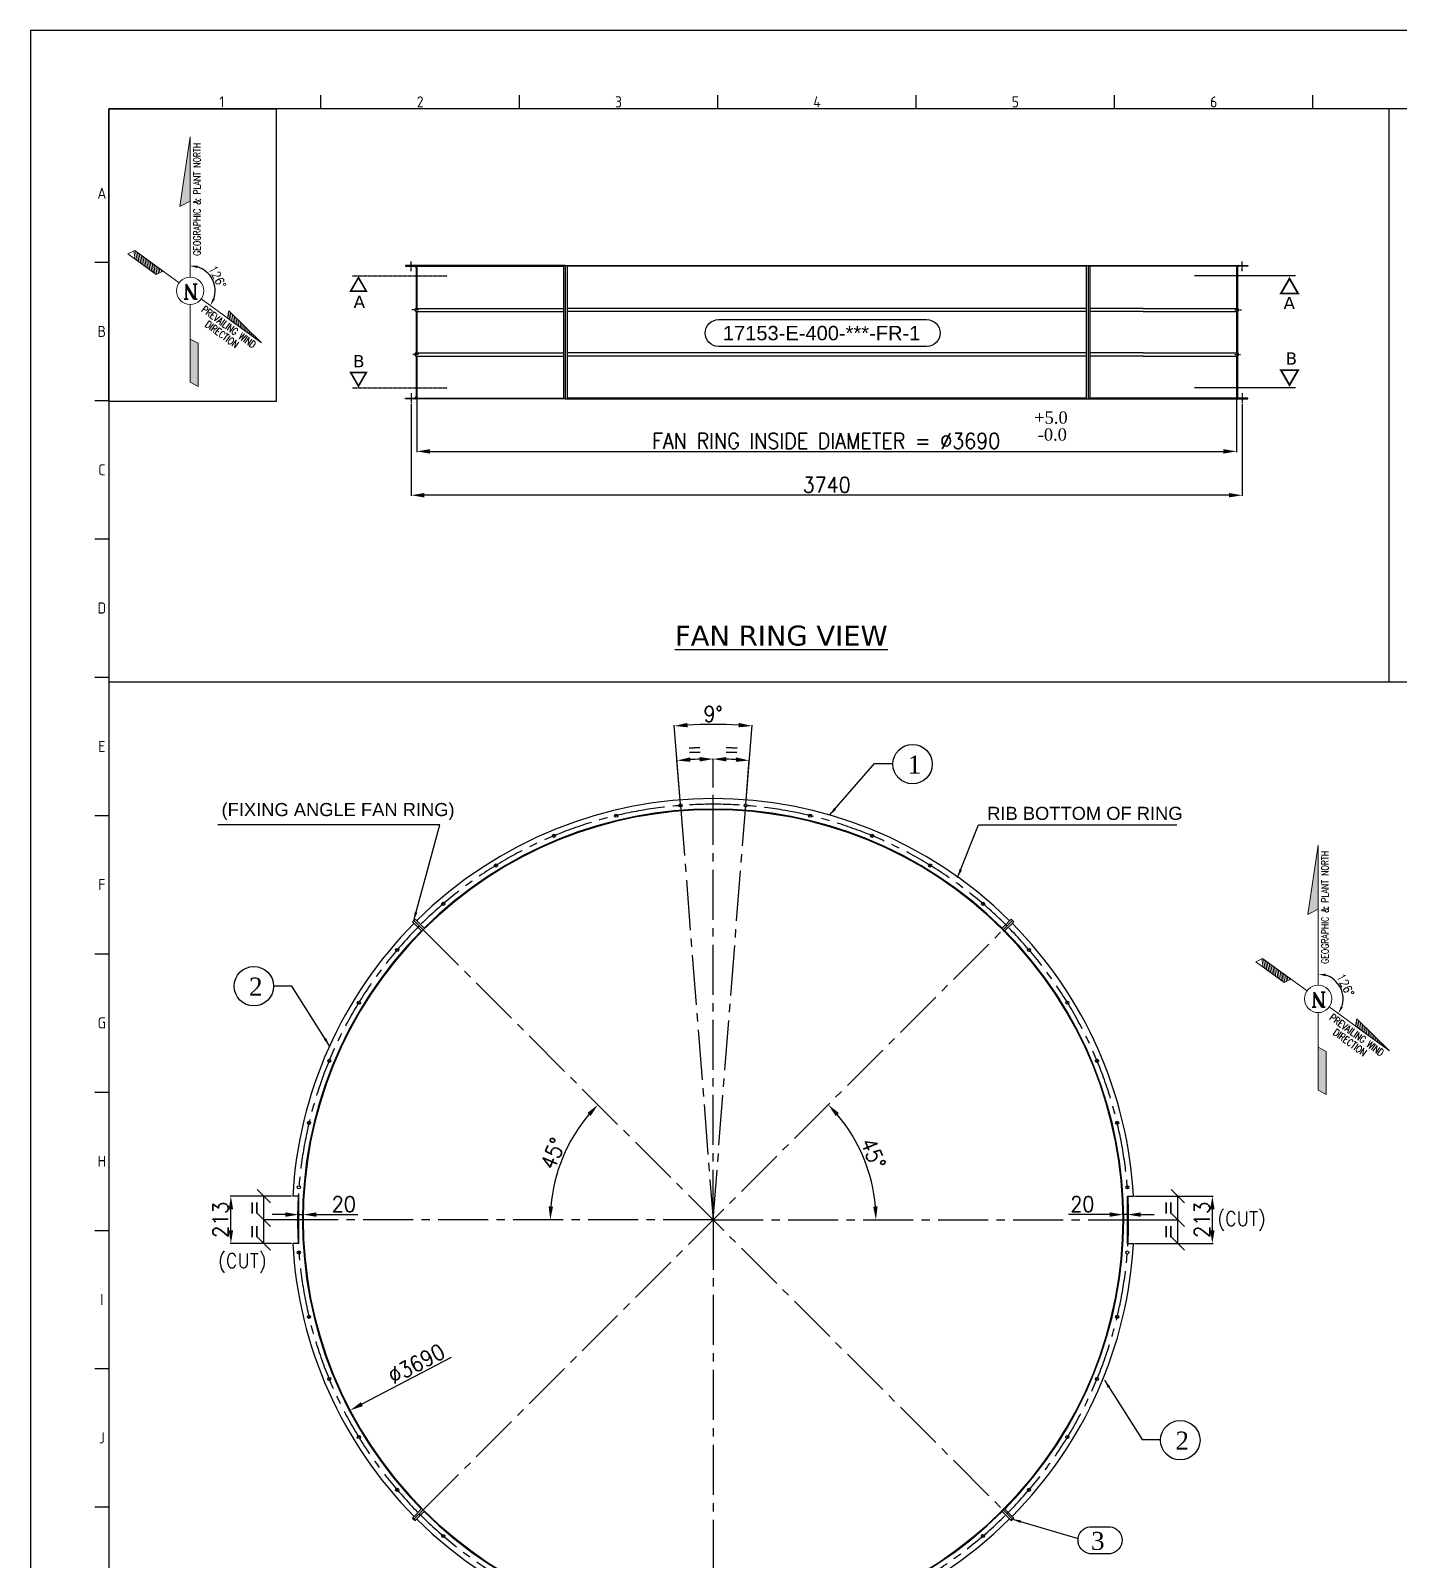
# Model space of a CAD drawing. Header units: inches. Extents: x 98758 to 118468, y 66787 to 119708.
# Drawn here: x 99333 to 105490, y 70363 to 77241 of the extents above; entities that cross this region are included whole.
import ezdxf
from ezdxf.enums import TextEntityAlignment as Align

# ---------------------------------------------------------------- set-up
doc = ezdxf.new("R2010")
doc.units = ezdxf.units.IN
doc.header["$MEASUREMENT"] = 0
for name, pattern in [('CENTER2', [1.125, 0.75, -0.125, 0.125, -0.125]), ('HIDDEN', [0.375, 0.25, -0.125]), ('HIDDEN2', [0.1875, 0.125, -0.0625])]:
    doc.linetypes.add(name, pattern=pattern)
for name, color, linetype in [('1', 1, 'Continuous'), ('2', 2, 'HIDDEN2'), ('3-TEXT', 6, 'Continuous'), ('Border', 7, 'Continuous'), ('CADRE', 5, 'Continuous'), ('line', 7, 'Continuous'), ('PV-38C9D', 7, 'Continuous')]:
    doc.layers.add(name, color=color, linetype=linetype)
doc.styles.add('ARIAL', font='Arial')
doc.styles.add('ISO Proportional', font='isocp.shx')
doc.styles.add('ROMANS', font='ROMANS.shx', dxfattribs={"width": 0.9})
doc.styles.add('ROMANT', font='romant', dxfattribs={"height": 400})
doc.styles.add('style1', font='verdana.ttf')
doc.styles.add('style10', font='swissl.ttf', dxfattribs={"height": 40})
doc.styles.add('style2', font='romans.shx')
doc.styles.add('style7', font='times.ttf', dxfattribs={"height": 24})
doc.dimstyles.new('1', dxfattribs={"dimtxt": 43, "dimasz": 38, "dimexe": 2, "dimexo": 5, "dimgap": 10, "dimtad": 1, "dimdec": 0, "dimdsep": 46, "dimtxsty": 'style2', "dimcen": 15, "dimclrd": 8, "dimclre": 8, "dimclrt": 6, "dimadec": 0, "dimazin": 0, "dimtfac": 1, "dimtdec": 0, "dimtmove": 0, "dimatfit": 3, "dimfxl": 1, "dimarcsym": 0})
doc.dimstyles.new('4', dxfattribs={"dimtxt": 70, "dimasz": 60, "dimexe": 3, "dimexo": 5, "dimgap": 12, "dimtad": 1, "dimdec": 0, "dimdsep": 46, "dimtxsty": 'ROMANS', "dimcen": 2.5, "dimclrd": 6, "dimclre": 6, "dimclrt": 2, "dimadec": 0, "dimazin": 0, "dimtfac": 1, "dimtdec": 0, "dimtmove": 0, "dimatfit": 3, "dimfxl": 1, "dimarcsym": 0})

# ---------------------------------------------------------------- blocks, each defined once
blk = doc.blocks.new('*D469')
at = {"color": 6, "lineweight": -2, "transparency": 16777216}
for p, q in [((101071.3, 75628.1), (101071.3, 75344.8)), ((104761.3, 75624.5), (104761.3, 75344.8)), ((101131.3, 75347.8), (104701.3, 75347.8))]:
    blk.add_line(p, q, dxfattribs=at)
at = {"color": 6, "transparency": 16777216}
for points in [[(101131.3, 75357.8), (101131.3, 75337.8), (101071.3, 75347.8)], [(104701.3, 75357.8), (104701.3, 75337.8), (104761.3, 75347.8)]]:
    blk.add_solid(points, dxfattribs=at)
at = {"layer": 'Defpoints', "color": 0, "transparency": 16777216}
for p in [(101071.3, 75633.1), (104761.3, 75629.5), (104761.3, 75347.8)]:
    blk.add_point(p, dxfattribs=at)
at = {"color": 2, "transparency": 16777216, "insert": (102914.3, 75394.8), "char_height": 70, "attachment_point": 5, "style": 'ROMANS'}
blk.add_mtext('FAN RING INSIDE DIAMETER = %%C3690', dxfattribs=at)
blk = doc.blocks.new('*D483')
at = {"color": 6, "lineweight": -2, "transparency": 16777216}
for p, q in [((101046.3, 75560.4), (101046.3, 75147.4)), ((104786.3, 75560.4), (104786.3, 75147.4)), ((104726.3, 75150.4), (101106.3, 75150.4))]:
    blk.add_line(p, q, dxfattribs=at)
at = {"color": 6, "transparency": 16777216}
for points in [[(101106.3, 75160.4), (101106.3, 75140.4), (101046.3, 75150.4)], [(104726.3, 75160.4), (104726.3, 75140.4), (104786.3, 75150.4)]]:
    blk.add_solid(points, dxfattribs=at)
at = {"layer": 'Defpoints', "color": 0, "transparency": 16777216}
for p in [(101046.3, 75565.4), (104786.3, 75565.4), (101046.3, 75150.4)]:
    blk.add_point(p, dxfattribs=at)
at = {"color": 2, "transparency": 16777216, "insert": (102916.3, 75197.4), "char_height": 70, "attachment_point": 5, "style": 'ROMANS'}
blk.add_mtext('3740', dxfattribs=at)
blk = doc.blocks.new('*D490')
at = {"color": 6, "lineweight": -2, "transparency": 16777216}
blk.add_arc((102405.2, 71890.3), 732.8, 139.69285, 175.30715, dxfattribs=at)
at = {"color": 6, "transparency": 16777216}
for points in [[(101839.1, 72371.1), (101853.8, 72357.5), (101887.1, 72408.4)], [(101684.9, 71949.8), (101665, 71950.7), (101672.5, 71890.3)]]:
    blk.add_solid(points, dxfattribs=at)
at = {"layer": 'Defpoints', "color": 0, "transparency": 16777216}
for p in [(101100.6, 73194.9), (101770.7, 72256.7), (100535.2, 71890.3), (102405.2, 71890.3), (103709.9, 70585.7)]:
    blk.add_point(p, dxfattribs=at)
at = {"color": 2, "transparency": 16777216, "insert": (101684.8, 72188.7), "char_height": 70, "attachment_point": 5, "rotation": 67.5, "style": 'ROMANS'}
blk.add_mtext('45°', dxfattribs=at)
blk = doc.blocks.new('*D474')
at = {"color": 6, "lineweight": -2, "transparency": 16777216}
blk.add_arc((102405.2, 71890.3), 732.8, 4.69285, 40.30715, dxfattribs=at)
at = {"color": 6, "transparency": 16777216}
for points in [[(102956.7, 72357.5), (102971.4, 72371.1), (102923.4, 72408.4)], [(103145.5, 71950.7), (103125.6, 71949.8), (103138, 71890.3)]]:
    blk.add_solid(points, dxfattribs=at)
at = {"layer": 'Defpoints', "color": 0, "transparency": 16777216}
for p in [(103709.9, 73194.9), (103113, 72079.9), (102405.2, 71890.3), (102405.2, 71890.3), (104275.2, 71890.3)]:
    blk.add_point(p, dxfattribs=at)
at = {"color": 2, "transparency": 16777216, "insert": (103125.6, 72188.7), "char_height": 70, "attachment_point": 5, "rotation": 292.5, "style": 'ROMANS'}
blk.add_mtext('45°', dxfattribs=at)
blk = doc.blocks.new('*D492')
at = {"color": 6, "lineweight": -2, "transparency": 16777216}
for p, q in [((102258.1, 73759.5), (102230.1, 74115.4)), ((102552.4, 73759.5), (102580.4, 74115.4))]:
    blk.add_line(p, q, dxfattribs=at)
blk.add_arc((102405.2, 71890.3), 2228.9, 87.04237, 92.95763, dxfattribs=at)
at = {"color": 6, "transparency": 16777216}
for points in [[(102290.9, 74106.3), (102289.6, 74126.2), (102230.4, 74112.4)], [(102520.9, 74126.2), (102519.6, 74106.3), (102580.1, 74112.4)]]:
    blk.add_solid(points, dxfattribs=at)
at = {"layer": 'Defpoints', "color": 0, "transparency": 16777216}
for p in [(102463.6, 74118.5), (102258.5, 73754.5), (102552, 73754.5), (102405.2, 71890.3), (102405.2, 71890.3)]:
    blk.add_point(p, dxfattribs=at)
at = {"color": 2, "transparency": 16777216, "insert": (102405.2, 74166.2), "char_height": 70, "attachment_point": 5, "style": 'ROMANS'}
blk.add_mtext('9°', dxfattribs=at)
blk = doc.blocks.new('*D493')
at = {"color": 6, "lineweight": -2, "transparency": 16777216}
for p, q in [((102405.2, 73835.2), (102405.2, 73966.5)), ((102552.4, 73759.5), (102568.1, 73960.1))]:
    blk.add_line(p, q, dxfattribs=at)
blk.add_arc((102405.2, 71890.3), 2073.2, 87.15824, 88.34176, dxfattribs=at)
at = {"color": 6, "transparency": 16777216}
for points in [[(102465.1, 73952.6), (102465.4, 73972.6), (102405.2, 73963.5)], [(102508.7, 73970.9), (102507.4, 73951), (102567.9, 73957.1)]]:
    blk.add_solid(points, dxfattribs=at)
at = {"layer": 'Defpoints', "color": 0, "transparency": 16777216}
for p in [(102513.7, 73960.7), (102405.2, 73830.2), (102552, 73754.5), (102405.2, 71890.3), (102405.2, 71890.3)]:
    blk.add_point(p, dxfattribs=at)
at = {"color": 2, "transparency": 16777216, "insert": (102488.5, 74008.9), "char_height": 70, "attachment_point": 5, "rotation": 357.75, "style": 'ROMANS'}
blk.add_mtext('=', dxfattribs=at)
blk = doc.blocks.new('*D476')
at = {"color": 6, "lineweight": -2, "transparency": 16777216}
for p, q in [((102258.1, 73759.5), (102242.3, 73960.1)), ((102405.2, 73835.2), (102405.2, 73966.5))]:
    blk.add_line(p, q, dxfattribs=at)
blk.add_arc((102405.2, 71890.3), 2073.2, 91.65824, 92.84176, dxfattribs=at)
at = {"color": 6, "transparency": 16777216}
for points in [[(102303.1, 73951), (102301.8, 73970.9), (102242.6, 73957.1)], [(102345.1, 73972.6), (102345.4, 73952.6), (102405.2, 73963.5)]]:
    blk.add_solid(points, dxfattribs=at)
at = {"layer": 'Defpoints', "color": 0, "transparency": 16777216}
for p in [(102351, 73962.8), (102405.2, 73830.2), (102258.5, 73754.5), (102405.2, 71890.3), (102405.2, 71890.3)]:
    blk.add_point(p, dxfattribs=at)
at = {"color": 2, "transparency": 16777216, "insert": (102322, 74008.9), "char_height": 70, "attachment_point": 5, "rotation": 2.25, "style": 'ROMANS'}
blk.add_mtext('=', dxfattribs=at)
blk = doc.blocks.new('*D497')
at = {"color": 6, "lineweight": -2, "transparency": 16777216}
blk.add_line((101225.7, 71271.5), (100824.5, 71061.1), dxfattribs=at)
at = {"color": 6, "transparency": 16777216}
blk.add_solid([(100819.9, 71069.9), (100829.2, 71052.2), (100771.4, 71033.2)], dxfattribs=at)
at = {"layer": 'Defpoints', "color": 0, "transparency": 16777216}
for p in [(104039.1, 72747.4), (100771.4, 71033.2)]:
    blk.add_point(p, dxfattribs=at)
at = {"color": 2, "transparency": 16777216, "insert": (101069.7, 71242.8), "char_height": 70, "attachment_point": 5, "rotation": 27.68049, "style": 'ROMANS'}
blk.add_mtext('∅3690', dxfattribs=at)
blk = doc.blocks.new('KADR')
at = {"layer": 'CADRE', "color": 2}
for p, q in [((222188, 8136), (222188, 8233)), ((223584, 8136), (223584, 8233)), ((224979, 8136), (224979, 8233)), ((226374, 8136), (226374, 8233)), ((227770, 8136), (227770, 8233)), ((229165, 8136), (229165, 8233)), ((220598, 7057), (220696, 7057)), ((220598, 6084), (220696, 6084)), ((220598, 5112), (220696, 5112)), ((220598, 4140), (220696, 4140)), ((220598, 3167), (220696, 3167)), ((220598, 2195), (220696, 2195)), ((220598, 1222), (220696, 1222)), ((220598, 250), (220696, 250)), ((220598, -722), (220696, -722)), ((220598, -1695), (220696, -1695))]:
    blk.add_line(p, q, dxfattribs=at)
at = {"layer": 'CADRE', "color": 1}
blk.add_lwpolyline([(220146, -7651), (243249, -7651), (243249, 8686), (220146, 8686)], close=True, dxfattribs=at)
at = {"layer": 'CADRE'}
blk.add_lwpolyline([(220696, -7101), (242699, -7101), (242699, 8136), (220696, 8136)], close=True, dxfattribs=at)
at = {"layer": 'CADRE', "color": 2, "style": 'ISO Proportional'}
for s, p in [('1', (221491, 8185)), ('2', (222886, 8185)), ('3', (224281, 8185)), ('4', (225677, 8185)), ('5', (227072, 8185)), ('6', (228467, 8185)), ('A', (220647, 7543)), ('B', (220647, 6571)), ('C', (220647, 5598)), ('D', (220647, 4626)), ('E', (220647, 3653)), ('F', (220647, 2681)), ('G', (220647, 1709)), ('H', (220647, 736)), ('I', (220647, -236)), ('J', (220647, -1209))]:
    blk.add_text(s, height=77.8, dxfattribs=at).set_placement(p, align=Align.MIDDLE)
blk = doc.blocks.new('*D39')
at = {"color": 6, "lineweight": -2, "transparency": 16777216}
blk.add_arc((95947, 101747), 204, 340.9364, 73.0668, dxfattribs=at)
at = {"color": 6, "transparency": 16777216}
for points in [[(96005, 101932), (96008, 101952), (95947, 101951)], [(96148, 101676), (96131, 101685), (96112, 101627)]]:
    blk.add_solid(points, dxfattribs=at)
at = {"layer": 'Defpoints', "color": 0, "transparency": 16777216}
for p in [(95947, 103003), (95947, 101859), (96149, 101768), (96037, 101681), (96529, 101324)]:
    blk.add_point(p, dxfattribs=at)
at = {"color": 2, "transparency": 16777216, "insert": (96170, 101861), "char_height": 70, "attachment_point": 5, "rotation": 297.0016, "style": 'ROMANS'}
blk.add_mtext('126°', dxfattribs=at)
blk = doc.blocks.new('_Oblique')
at = {"color": 0, "linetype": 'ByBlock', "lineweight": -2}
blk.add_line((-0.5, -0.5), (0.5, 0.5), dxfattribs=at)
blk = doc.blocks.new('*D498')
at = {"color": 6, "lineweight": -2, "transparency": 16777216}
for p, q in [((100508.3, 71890.3), (100380.5, 71890.3)), ((100383.5, 71783.6), (100383.5, 71890.3)), ((100508.3, 71783.6), (100380.5, 71783.6))]:
    blk.add_line(p, q, dxfattribs=at)
at = {"layer": 'Defpoints', "color": 0, "transparency": 16777216}
for p in [(100383.5, 71890.3), (100513.3, 71890.3), (100513.3, 71783.6)]:
    blk.add_point(p, dxfattribs=at)
at = {"color": 6, "lineweight": -2, "transparency": 16777216, "xscale": 60, "yscale": 60, "zscale": 60}
for p, rotation in [((100383.5, 71890.3), 90), ((100383.5, 71783.6), 270)]:
    blk.add_blockref('_Oblique', p, dxfattribs=dict(at, rotation=rotation))
at = {"color": 2, "transparency": 16777216, "insert": (100336.5, 71836.9), "char_height": 70, "attachment_point": 5, "rotation": 90, "style": 'ROMANS'}
blk.add_mtext('=', dxfattribs=at)
blk = doc.blocks.new('*D499')
at = {"color": 6, "lineweight": -2, "transparency": 16777216}
for p, q in [((100508.3, 71997), (100380.5, 71997)), ((100383.5, 71890.3), (100383.5, 71997)), ((100508.3, 71890.3), (100380.5, 71890.3))]:
    blk.add_line(p, q, dxfattribs=at)
at = {"layer": 'Defpoints', "color": 0, "transparency": 16777216}
for p in [(100383.5, 71997), (100513.3, 71997), (100513.3, 71890.3)]:
    blk.add_point(p, dxfattribs=at)
at = {"color": 6, "lineweight": -2, "transparency": 16777216, "xscale": 60, "yscale": 60, "zscale": 60}
for p, rotation in [((100383.5, 71997), 90), ((100383.5, 71890.3), 270)]:
    blk.add_blockref('_Oblique', p, dxfattribs=dict(at, rotation=rotation))
at = {"color": 2, "transparency": 16777216, "insert": (100336.5, 71943.7), "char_height": 70, "attachment_point": 5, "rotation": 90, "style": 'ROMANS'}
blk.add_mtext('=', dxfattribs=at)
blk = doc.blocks.new('*D500')
at = {"color": 6, "lineweight": -2, "transparency": 16777216}
for p, q in [((100448.1, 71997), (100232.1, 71997)), ((100235.1, 71843.6), (100235.1, 71937)), ((100448.1, 71783.6), (100232.1, 71783.6))]:
    blk.add_line(p, q, dxfattribs=at)
at = {"color": 6, "transparency": 16777216}
for points in [[(100225.1, 71937), (100245.1, 71937), (100235.1, 71997)], [(100225.1, 71843.6), (100245.1, 71843.6), (100235.1, 71783.6)]]:
    blk.add_solid(points, dxfattribs=at)
at = {"layer": 'Defpoints', "color": 0, "transparency": 16777216}
for p in [(100235.1, 71997), (100453.1, 71997), (100453.1, 71783.6)]:
    blk.add_point(p, dxfattribs=at)
at = {"color": 2, "transparency": 16777216, "insert": (100188.1, 71890.3), "char_height": 70, "attachment_point": 5, "rotation": 90, "style": 'ROMANS'}
blk.add_mtext('213', dxfattribs=at)
blk = doc.blocks.new('*D501')
at = {"color": 6, "lineweight": -2, "transparency": 16777216}
for p, q in [((100480.2, 71914), (100420.2, 71914)), ((100540.2, 71895.3), (100540.2, 71917)), ((100540.2, 71914), (100560.2, 71914)), ((100560.2, 71895.3), (100560.2, 71917)), ((100620.2, 71914), (100806.2, 71914))]:
    blk.add_line(p, q, dxfattribs=at)
at = {"color": 6, "transparency": 16777216}
for points in [[(100480.2, 71924), (100480.2, 71904), (100540.2, 71914)], [(100620.2, 71924), (100620.2, 71904), (100560.2, 71914)]]:
    blk.add_solid(points, dxfattribs=at)
at = {"layer": 'Defpoints', "color": 0, "transparency": 16777216}
for p in [(100540.2, 71914), (100540.2, 71890.3), (100560.2, 71890.3)]:
    blk.add_point(p, dxfattribs=at)
at = {"color": 2, "transparency": 16777216, "insert": (100743.2, 71961), "char_height": 70, "attachment_point": 5, "style": 'ROMANS'}
blk.add_mtext('20', dxfattribs=at)
blk = doc.blocks.new('*D503')
at = {"color": 6, "lineweight": -2, "transparency": 16777216}
for p, q in [((104302.2, 71890.3), (104499.9, 71890.3)), ((104496.9, 71783.6), (104496.9, 71890.3)), ((104302.2, 71783.6), (104499.9, 71783.6))]:
    blk.add_line(p, q, dxfattribs=at)
at = {"layer": 'Defpoints', "color": 0, "transparency": 16777216}
for p in [(104297.2, 71890.3), (104496.9, 71890.3), (104297.2, 71783.6)]:
    blk.add_point(p, dxfattribs=at)
at = {"color": 6, "lineweight": -2, "transparency": 16777216, "xscale": 60, "yscale": 60, "zscale": 60}
for p, rotation in [((104496.9, 71890.3), 90), ((104496.9, 71783.6), 270)]:
    blk.add_blockref('_Oblique', p, dxfattribs=dict(at, rotation=rotation))
at = {"color": 2, "transparency": 16777216, "insert": (104449.9, 71836.9), "char_height": 70, "attachment_point": 5, "rotation": 90, "style": 'ROMANS'}
blk.add_mtext('=', dxfattribs=at)
blk = doc.blocks.new('*D504')
at = {"color": 6, "lineweight": -2, "transparency": 16777216}
for p, q in [((104302.2, 71997), (104499.9, 71997)), ((104496.9, 71890.3), (104496.9, 71997)), ((104302.2, 71890.3), (104499.9, 71890.3))]:
    blk.add_line(p, q, dxfattribs=at)
at = {"layer": 'Defpoints', "color": 0, "transparency": 16777216}
for p in [(104297.2, 71997), (104496.9, 71997), (104297.2, 71890.3)]:
    blk.add_point(p, dxfattribs=at)
at = {"color": 6, "lineweight": -2, "transparency": 16777216, "xscale": 60, "yscale": 60, "zscale": 60}
for p, rotation in [((104496.9, 71997), 90), ((104496.9, 71890.3), 270)]:
    blk.add_blockref('_Oblique', p, dxfattribs=dict(at, rotation=rotation))
at = {"color": 2, "transparency": 16777216, "insert": (104449.9, 71943.7), "char_height": 70, "attachment_point": 5, "rotation": 90, "style": 'ROMANS'}
blk.add_mtext('=', dxfattribs=at)
blk = doc.blocks.new('*D502')
at = {"color": 6, "lineweight": -2, "transparency": 16777216}
for p, q in [((104362.4, 71997), (104655.1, 71997)), ((104652.1, 71843.6), (104652.1, 71937)), ((104362.4, 71783.6), (104655.1, 71783.6))]:
    blk.add_line(p, q, dxfattribs=at)
at = {"color": 6, "transparency": 16777216}
for points in [[(104642.1, 71937), (104662.1, 71937), (104652.1, 71997)], [(104642.1, 71843.6), (104662.1, 71843.6), (104652.1, 71783.6)]]:
    blk.add_solid(points, dxfattribs=at)
at = {"layer": 'Defpoints', "color": 0, "transparency": 16777216}
for p in [(104357.4, 71997), (104652.1, 71997), (104357.4, 71783.6)]:
    blk.add_point(p, dxfattribs=at)
at = {"color": 2, "transparency": 16777216, "insert": (104605.1, 71890.3), "char_height": 70, "attachment_point": 5, "rotation": 90, "style": 'ROMANS'}
blk.add_mtext('213', dxfattribs=at)
blk = doc.blocks.new('*D505')
at = {"color": 6, "lineweight": -2, "transparency": 16777216}
for p, q in [((104190.2, 71914), (104004.2, 71914)), ((104250.2, 71895.3), (104250.2, 71917)), ((104270.2, 71914), (104250.2, 71914)), ((104270.2, 71895.3), (104270.2, 71917)), ((104330.2, 71914), (104390.2, 71914))]:
    blk.add_line(p, q, dxfattribs=at)
at = {"color": 6, "transparency": 16777216}
for points in [[(104190.2, 71924), (104190.2, 71904), (104250.2, 71914)], [(104330.2, 71924), (104330.2, 71904), (104270.2, 71914)]]:
    blk.add_solid(points, dxfattribs=at)
at = {"layer": 'Defpoints', "color": 0, "transparency": 16777216}
for p in [(104250.2, 71890.3), (104270.2, 71914), (104270.2, 71890.3)]:
    blk.add_point(p, dxfattribs=at)
at = {"color": 2, "transparency": 16777216, "insert": (104067.2, 71961), "char_height": 70, "attachment_point": 5, "style": 'ROMANS'}
blk.add_mtext('20', dxfattribs=at)
blk = doc.blocks.new('RGER')
at = {"layer": 'Border'}
for points in [[(95946.8, 103003), (95863.6, 102435.4), (95947.1, 102479.5)], [(96013.6, 101318.5), (95946.8, 101353.6), (95946.8, 101001.2), (96013.6, 100966.1)]]:
    blk.add_hatch(color=1, dxfattribs=at).paths.add_polyline_path(points)
at = {"layer": 'Border', "color": 1, "linetype": 'Continuous', "lineweight": 0}
for p, q in [((95863.6, 102435.4), (95946.8, 103003)), ((95946.6, 102479.5), (95863.1, 102435.4)), ((95946.8, 101353.6), (96013.6, 101318.5)), ((96013.6, 101318.5), (96013.6, 100966.1)), ((96013.6, 100966.1), (95946.8, 101001.2))]:
    blk.add_line(p, q, dxfattribs=at)
at = {"layer": 'Border', "color": 3, "linetype": 'Continuous', "lineweight": 0}
for p, q in [((95946.8, 101858.6), (95946.8, 103003)), ((95439.1, 102048.7), (95493.9, 102075.8)), ((95439.1, 102048.7), (95493.9, 102075.8)), ((95670.1, 101881), (95439.1, 102048.7)), ((95670.1, 101881), (95439.1, 102048.7)), ((95488.3, 102073), (95499, 102005.2)), ((95493.9, 102075.8), (95856.4, 101812.6)), ((95493.9, 102075.8), (95724.9, 101908)), ((95501.9, 102070), (95513.9, 101994.5)), ((95516.8, 102059.2), (95528.7, 101983.7)), ((95531.7, 102048.4), (95543.6, 101972.9)), ((95546.5, 102037.6), (95558.4, 101962.1)), ((95561.4, 102026.8), (95573.3, 101951.3)), ((95576.2, 102016), (95588.2, 101940.5)), ((95591.1, 102005.2), (95603, 101929.7)), ((95606, 101994.4), (95617.9, 101918.9)), ((95620.8, 101983.6), (95632.8, 101908.1)), ((95635.7, 101972.8), (95647.6, 101897.3)), ((95650.6, 101962), (95662.5, 101886.5)), ((95665.4, 101951.2), (95676, 101883.9)), ((95724.9, 101908), (95670.1, 101881)), ((95724.9, 101908), (95670.1, 101881)), ((95680.3, 101940.4), (95688.3, 101890)), ((95695.1, 101929.6), (95700.5, 101896)), ((95710, 101918.8), (95712.7, 101902)), ((95946.8, 101001.2), (95946.8, 101634.8)), ((96037.3, 101681.1), (96529.3, 101323.7)), ((96263.5, 101583.6), (96251.6, 101525.4)), ((96252.1, 101524.9), (96529.2, 101323.7)), ((96254, 101534.8), (96256, 101522.1)), ((96261.3, 101572.1), (96270.9, 101511.3)), ((96263.5, 101583.6), (96529.2, 101323.7)), ((96529.2, 101323.7), (96263.5, 101583.6)), ((96274.3, 101573.1), (96285.7, 101500.5)), ((96289.8, 101557.9), (96300.6, 101489.7)), ((96305.4, 101542.6), (96315.4, 101478.9)), ((96320.9, 101527.4), (96330.3, 101468.1)), ((96336.5, 101512.2), (96345.2, 101457.3)), ((96352.1, 101497), (96360, 101446.5)), ((96367.6, 101481.8), (96374.9, 101435.8)), ((95946.8, 101353.6), (96013.6, 101318.5)), ((96383.2, 101466.5), (96389.7, 101425)), ((96398.7, 101451.3), (96404.6, 101414.2)), ((96414.3, 101436.1), (96419.5, 101403.4)), ((96429.9, 101420.9), (96434.3, 101392.6)), ((96445.4, 101405.6), (96449.2, 101381.8)), ((96461, 101390.4), (96464.1, 101371)), ((96476.6, 101375.2), (96478.9, 101360.2)), ((96492.1, 101360), (96493.8, 101349.4)), ((96507.7, 101344.8), (96508.6, 101338.6)), ((96013.6, 101318.5), (96013.6, 100966.1)), ((96523.2, 101329.5), (96523.5, 101327.8)), ((96013.6, 100966.1), (95946.8, 101001.2))]:
    blk.add_line(p, q, dxfattribs=at)
blk.add_ellipse((95946.8, 101746.8), major_axis=(-79.1, -79.1), ratio=1, start_param=3.9269908, end_param=10.2101761, dxfattribs=at)
at = {"layer": 'Border', "color": 2, "style": 'ROMANS', "width": 0.8}
for s, height, rotation, p in [('GEOGRAPHIC & PLANT NORTH', 57.811, 90, (96003.9, 102494.2)), ('PREVAILING WIND', 57.811, 324, (96262.6, 101452.5)), ('DIRECTION', 57.81, 324, (96206.7, 101391.6))]:
    blk.add_text(s, height=height, rotation=rotation, dxfattribs=at).set_placement(p, align=Align.MIDDLE)
at = {"layer": 'Border', "color": 3, "linetype": 'Continuous', "lineweight": 0, "style": 'ROMANT'}
blk.add_text('N', height=123.2, rotation=180.03323, dxfattribs=at).set_placement((96014.3, 101801.7))
dim = blk.add_angular_dim_2l(base=(96149.5, 101768.1), line1=((95946.8, 101858.6), (95946.8, 103003)), line2=((96037.3, 101681.1), (96529.3, 101323.7)), dimstyle='4')
dim.commit()
dim.dimension.update_dxf_attribs({"geometry": '*D39', "text_midpoint": (96170.3, 101860.6)})

msp = doc.modelspace()

# ---------------------------------------------------------------- linework, layer by layer
at = {"color": 2}
for p, q in [((105447.1, 74309), (105447.1, 76889.1)), ((110596.8, 74309), (99685.4, 74309))]:
    msp.add_line(p, q, dxfattribs=at)
at = {"color": 3, "linetype": 'CENTER2', "ltscale": 7}
for p, q in [((101046.3, 76158.9), (101046.3, 76202.5)), ((104786.3, 76158.9), (104786.3, 76202.5)), ((101078.9, 75984), (101048.6, 75984)), ((104753.7, 75984), (104784, 75984)), ((101078.9, 75784), (101054.1, 75784)), ((104753.7, 75784), (104778.5, 75784)), ((101046.3, 75609), (101046.3, 75565.4)), ((104786.3, 75609), (104786.3, 75565.4))]:
    msp.add_line(p, q, dxfattribs=at)
for p, q in [((101062.1, 76180.8), (101731.8, 76180.8)), ((101068.1, 76174.8), (101068.1, 75994.3)), ((101731.8, 76184), (101731.8, 75584)), ((101739.8, 76184), (101739.8, 75584)), ((101747.8, 76184), (101747.8, 75584)), ((104084.8, 76180.8), (101747.8, 76180.8)), ((104084.8, 76184), (104084.8, 75584)), ((104092.8, 76184), (104092.8, 75584)), ((104100.8, 76184), (104100.8, 75584)), ((104340.4, 76180.8), (104100.8, 76180.8)), ((104811.3, 76180.8), (104340.4, 76180.8)), ((104764.5, 76174.8), (104764.5, 75994.3)), ((101067.3, 75991.3), (101731.8, 75991.3)), ((101067.3, 75976.6), (101731.8, 75976.6)), ((101068.1, 75973.6), (101068.1, 75794.3)), ((104084.8, 75991.3), (101747.8, 75991.3)), ((104084.8, 75976.6), (101747.8, 75976.6)), ((104340.4, 75991.3), (104100.8, 75991.3)), ((104340.4, 75976.6), (104100.8, 75976.6)), ((104340.4, 75991.3), (104765.3, 75991.3)), ((104340.4, 75976.6), (104765.3, 75976.6)), ((104764.5, 75973.6), (104764.5, 75794.3)), ((101067.3, 75791.3), (101731.8, 75791.3)), ((101067.3, 75776.6), (101731.8, 75776.6)), ((101068.1, 75773.6), (101068.1, 75593.2)), ((104084.8, 75791.3), (101747.8, 75791.3)), ((104084.8, 75776.6), (101747.8, 75776.6)), ((104340.4, 75791.3), (104100.8, 75791.3)), ((104340.4, 75776.6), (104100.8, 75776.6)), ((104340.4, 75791.3), (104765.3, 75791.3)), ((104340.4, 75776.6), (104765.3, 75776.6)), ((104764.5, 75773.6), (104764.5, 75593.2)), ((101062.1, 75587.2), (101731.8, 75587.2)), ((104084.8, 75587.2), (101747.8, 75587.2)), ((104340.4, 75587.2), (104100.8, 75587.2)), ((104811.3, 75587.2), (104340.4, 75587.2)), ((100540.2, 71997), (100513.3, 71997)), ((100540.2, 71783.6), (100540.2, 71997)), ((104270.2, 71783.6), (104270.2, 71997)), ((104270.2, 71997), (104297.2, 71997)), ((100540.2, 71783.6), (100513.3, 71783.6)), ((104270.2, 71783.6), (104297.2, 71783.6))]:
    msp.add_line(p, q)
at = {"color": 42, "linetype": 'HIDDEN', "ltscale": 7}
for p, q in [((101071.3, 76175.6), (101071.3, 75994.3)), ((104761.3, 76175.6), (104761.3, 75994.3)), ((101071.3, 75973.6), (101071.3, 75794.3)), ((104761.3, 75973.6), (104761.3, 75794.3)), ((101071.3, 75773.6), (101071.3, 75593.2)), ((104761.3, 75773.6), (104761.3, 75593.2))]:
    msp.add_line(p, q, dxfattribs=at)
at = {"color": 6, "linetype": 'Continuous'}
for p, q in [((103131.2, 73943.6), (103213.4, 73943.6)), ((100509.3, 72941.3), (100427.1, 72941.3)), ((104335.9, 70901.6), (104418.1, 70901.6))]:
    msp.add_line(p, q, dxfattribs=at)
at = {"color": 3, "linetype": 'CENTER2', "ltscale": 300}
for p, q in [((102405.2, 71890.3), (102405.2, 73830.2)), ((102258.5, 73754.5), (102405.2, 71890.3)), ((102405.2, 71890.3), (102552, 73754.5)), ((101100.6, 73194.9), (103709.9, 70585.7)), ((101100.6, 70585.7), (103709.9, 73194.9)), ((102405.2, 71890.3), (100465.3, 71890.3)), ((102405.2, 71890.3), (102405.2, 69950.4)), ((102405.2, 71890.3), (104345.2, 71890.3))]:
    msp.add_line(p, q, dxfattribs=at)
at = {"color": 2}
msp.add_lwpolyline([(99685.4, 76889.1), (100439.2, 76889.1), (100439.2, 75571.8), (99685.4, 75571.8)], close=True, dxfattribs=at)
at = {"color": 5}
for points, const_width in [([(100809.2, 76129.6), (100773.9, 76068.5), (100844.4, 76068.5)], 7.68), ([(104999.3, 76125.2), (105037.9, 76058.3), (104960.7, 76058.3)], 8.4), ([(100809.2, 75641.6), (100773.9, 75702.7), (100844.4, 75702.7)], 7.68), ([(104999.3, 75646.1), (105037.9, 75712.9), (104960.7, 75712.9)], 8.4)]:
    msp.add_lwpolyline(points, close=True, dxfattribs=dict(at, const_width=const_width))
at = {"color": 5, "linetype": 'CENTER2', "ltscale": 10}
for points in [[(100782.7, 76137.5), (101207.9, 76137.5)], [(105026.1, 76137.5), (104571.1, 76137.5)], [(100782.7, 75633.8), (101207.9, 75633.8)], [(105026.1, 75633.8), (104571.1, 75633.8)]]:
    msp.add_lwpolyline(points, dxfattribs=at)
at = {"color": 6, "linetype": 'Continuous'}
msp.add_lwpolyline([(104191.9, 70388.1), (104101.4, 70388.1, -0.887621), (104101.4, 70509.7), (104191.9, 70509.7, -0.887621)], format="xyb", close=True, dxfattribs=at)
for centre in [(103303.1, 73940.6), (100338.5, 72941.3), (104507.8, 70898.7)]:
    msp.add_circle(centre, 88.7, dxfattribs=at)
for centre, start, end in [((101062.1, 76174.8), 0, 90), ((104770.5, 76174.8), 90, 180), ((101068.1, 75984), 120, 240), ((101062.1, 75994.3), 300, 0), ((101062.1, 75973.6), 0, 60), ((104770.5, 75994.3), 180, 240), ((104770.5, 75973.6), 120, 180), ((104764.5, 75984), 300, 60), ((101068.1, 75784), 120, 240), ((101062.1, 75794.3), 300, 0), ((101062.1, 75773.6), 0, 60), ((104770.5, 75794.3), 180, 240), ((104770.5, 75773.6), 120, 180), ((104764.5, 75784), 300, 60), ((101062.1, 75593.2), 270, 0), ((104770.5, 75593.2), 180, 270)]:
    msp.add_arc(centre, 6, start, end)
at = {"color": 42, "linetype": 'HIDDEN', "ltscale": 7}
for centre, start, end in [((101062.9, 76175.6), 0, 90), ((104769.7, 76175.6), 90, 180)]:
    msp.add_arc(centre, 8.37, start, end, dxfattribs=at)
at = {"color": 42, "linetype": 'HIDDEN', "ltscale": 100}
for centre, radius, start, end in [((101071.3, 75984), 6, 120, 240), ((101065.3, 75994.3), 6, 300, 0), ((101065.3, 75973.6), 6, 0, 60), ((104767.3, 75994.3), 6, 180, 240), ((104767.3, 75973.6), 6, 120, 180), ((104761.3, 75984), 6, 300, 60), ((101071.3, 75784), 6, 120, 240), ((101065.3, 75794.3), 6, 300, 0), ((101065.3, 75773.6), 6, 0, 60), ((104767.3, 75794.3), 6, 180, 240), ((104767.3, 75773.6), 6, 120, 180), ((104761.3, 75784), 6, 300, 60), ((101062.1, 75593.2), 9.2, 270, 0), ((104770.5, 75593.2), 9.2, 180, 270)]:
    msp.add_arc(centre, radius, start, end, dxfattribs=at)
at = {"color": 3, "linetype": 'CENTER2', "ltscale": 300}
for start, end in [(45, 135), (135, 225), (315, 45), (225, 315)]:
    msp.add_arc((102405.2, 71890.3), 1870, start, end, dxfattribs=at)
at = {"layer": '1', "color": 0}
for p, q in [((101063.9, 73243), (101052.5, 73231.7)), ((101052.5, 73231.7), (101063.9, 73243)), ((101095, 73189.2), (101052.5, 73231.7)), ((101095, 73189.2), (101052.5, 73231.7)), ((101100.6, 73194.9), (101058.2, 73237.3)), ((101100.6, 73194.9), (101058.2, 73237.3)), ((101106.3, 73200.6), (101063.9, 73243)), ((101106.3, 73200.6), (101063.9, 73243)), ((101106.3, 73200.6), (101095, 73189.2)), ((101095, 73189.2), (101106.3, 73200.6)), ((103704.2, 73200.6), (103746.6, 73243)), ((103704.2, 73200.6), (103746.6, 73243)), ((103704.2, 73200.6), (103715.5, 73189.2)), ((103715.5, 73189.2), (103704.2, 73200.6)), ((103709.9, 73194.9), (103752.3, 73237.3)), ((103709.9, 73194.9), (103752.3, 73237.3)), ((103715.5, 73189.2), (103757.9, 73231.7)), ((103715.5, 73189.2), (103757.9, 73231.7)), ((103746.6, 73243), (103757.9, 73231.7)), ((103757.9, 73231.7), (103746.6, 73243)), ((101095, 70591.3), (101052.5, 70548.9)), ((101095, 70591.3), (101052.5, 70548.9)), ((101100.6, 70585.7), (101058.2, 70543.3)), ((101100.6, 70585.7), (101058.2, 70543.3)), ((101106.3, 70580), (101063.9, 70537.6)), ((101106.3, 70580), (101063.9, 70537.6)), ((101095, 70591.3), (101106.3, 70580)), ((101106.3, 70580), (101095, 70591.3)), ((103715.5, 70591.3), (103704.2, 70580)), ((103704.2, 70580), (103715.5, 70591.3)), ((103704.2, 70580), (103746.6, 70537.6)), ((103704.2, 70580), (103746.6, 70537.6)), ((103709.9, 70585.7), (103752.3, 70543.3)), ((103709.9, 70585.7), (103752.3, 70543.3)), ((103715.5, 70591.3), (103757.9, 70548.9)), ((103715.5, 70591.3), (103757.9, 70548.9)), ((101052.5, 70548.9), (101063.9, 70537.6)), ((101063.9, 70537.6), (101052.5, 70548.9)), ((103757.9, 70548.9), (103746.6, 70537.6)), ((103746.6, 70537.6), (103757.9, 70548.9))]:
    msp.add_line(p, q, dxfattribs=at)
for centre in [(102258.5, 73754.5), (102552, 73754.5), (101968.7, 73708.6), (102841.8, 73708.6), (101689.6, 73617.9), (103120.9, 73617.9), (101428.2, 73484.7), (103382.3, 73484.7), (101190.8, 73312.3), (103619.7, 73312.3), (100983.3, 73104.8), (103827.2, 73104.8), (100810.8, 72867.4), (103999.7, 72867.4), (100677.6, 72605.9), (104132.9, 72605.9), (100586.9, 72326.8), (104223.6, 72326.8), (100541, 72037), (104269.5, 72037), (100541, 71743.6), (104269.5, 71743.6), (100586.9, 71453.8), (104223.6, 71453.8), (100677.6, 71174.7), (104132.9, 71174.7), (100810.8, 70913.2), (103999.7, 70913.2), (100983.3, 70675.8), (103827.2, 70675.8), (101190.8, 70468.3), (103619.7, 70468.3)]:
    msp.add_circle(centre, 7, dxfattribs=at)
for radius, start, end in [(1895, 45.24188, 134.75812), (1848, 45.24803, 134.75197), (1845, 45, 135), (1895, 135.24188, 176.77089), (1848, 135.24803, 224.75197), (1845, 135, 225), (1845, 315, 45), (1848, 315.24803, 44.75197), (1895, 3.22911, 44.75812), (1895, 183.22911, 224.75812), (1895, 315.24188, 356.77089), (1845, 225, 315), (1848, 225.24803, 314.75197), (1895, 225.24188, 314.75812)]:
    msp.add_arc((102405.2, 71890.3), radius, start, end, dxfattribs=at)
at = {"layer": '2', "color": 8, "linetype": 'ByBlock'}
msp.add_lwpolyline([(102429.8, 75940.6), (103366.2, 75940.6, -1), (103366.2, 75819.7), (102429.8, 75819.7, -1), (102429.8, 75940.6)], format="xyb", dxfattribs=at)
at = {"layer": 'line'}
for p, q in [((101739.8, 76184), (101021.3, 76184)), ((101021.3, 76184), (101021.3, 76180.8)), ((101062.9, 76184), (101021.3, 76184)), ((101021.3, 76180.8), (101062.1, 76180.8)), ((101739.8, 76184), (104811.3, 76184)), ((104769.7, 76184), (104811.3, 76184)), ((104811.3, 76180.8), (104770.5, 76180.8)), ((104811.3, 76184), (104811.3, 76180.8)), ((101021.3, 75584), (101021.3, 75587.2)), ((101021.3, 75587.2), (101062.1, 75587.2)), ((101739.8, 75584), (101021.3, 75584)), ((101739.8, 75584), (104811.3, 75584)), ((104811.3, 75587.2), (104770.5, 75587.2)), ((104811.3, 75584), (104811.3, 75587.2))]:
    msp.add_line(p, q, dxfattribs=at)

# ---------------------------------------------------------------- block references
at = {"color": 11, "xscale": 0.6398755114248411, "yscale": 0.6398755114248411, "zscale": 0.6398755114248411}
msp.add_blockref('KADR', (-41532.3, 71683), dxfattribs=at)
at = {"xscale": 0.5511240000000001, "yscale": 0.5511240000000001, "zscale": 0.5511240000000001}
for p in [(47173, 19994.9), (52249.4, 16809.1)]:
    msp.add_blockref('RGER', p, dxfattribs=at)

# ---------------------------------------------------------------- texts
at = {"color": 2}
for s, height, style, p in [('A', 55, 'style1', (100787.3, 75993.2)), ('A', 55, 'style1', (104972.4, 75987.9)), ('B', 55, 'style1', (100784.8, 75726.1)), ('B', 55, 'style1', (104981.6, 75738.4)), ('%%UFAN RING VIEW', 90, 'style1', (102233.4, 74474)), ('1', 81, 'style7', (103281.1, 73898.5)), ('2', 81, 'style7', (100316.5, 72899.3)), ('2', 81, 'style7', (104485.8, 70856.6)), ('3', 81, 'style7', (104105.9, 70405.4))]:
    msp.add_text(s, height=height, dxfattribs=dict(at, style=style)).set_placement(p)
at = {"color": 2, "style": 'ROMANS', "width": 0.9}
for p in [(104674.1, 71863.2), (100177.1, 71673.8)]:
    msp.add_text('(CUT)', height=65, dxfattribs=at).set_placement(p)
at = {"color": 2, "char_height": 55, "width": 1290.068, "attachment_point": 1, "style": 'ARIAL'}
for s, insert in [('{\\fTimes New Roman|b0|i0|c0|p26;\\C6;+5.0\\fSwis721 Lt BT|b0|i0|c0|p42;\\H0.7125x;               \\P\\H1.333x;               }', (103850.4, 75527.6)), ('{\\fTimes New Roman|b0|i0|c0|p26;\\C6;-0.0\\fSwis721 Lt BT|b0|i0|c0|p42;\\H0.7125x;               \\P\\H1.333x;               }', (103866, 75451.2))]:
    msp.add_mtext(s, dxfattribs=dict(at, insert=insert))
at = {"layer": '3-TEXT', "color": 2, "style": 'style10'}
msp.add_text('17153-E-400-***-FR-1', height=64.68, dxfattribs=at).set_placement((102893.5, 75880.1), align=Align.MIDDLE_CENTER)
at = {"layer": 'PV-38C9D', "style": 'style10'}
msp.add_text('RIB BOTTOM OF RING', height=59.005, dxfattribs=at).set_placement((103638.8, 73689.7))
at = {"layer": 'PV-38C9D', "insert": (100193, 73765.8), "char_height": 59.005, "width": 4680.903, "attachment_point": 1, "style": 'style10'}
msp.add_mtext('(FIXING ANGLE FAN RING)\\P             \\P{\\H1.333x;               }', dxfattribs=at)

# ---------------------------------------------------------------- dimensions: what is measured, and where the dimension line sits
dim = msp.add_linear_dim(base=(104761.3, 75347.8), p1=(101071.3, 75633.1), p2=(104761.3, 75629.5), text='FAN RING INSIDE DIAMETER = %%C<>', dimstyle='4')
dim.commit()
dim.dimension.update_dxf_attribs({"geometry": '*D469', "text_midpoint": (102914.3, 75347.8), "dimtype": 160})
dim = msp.add_linear_dim(base=(101046.3, 75150.4), p1=(104786.3, 75565.4), p2=(101046.3, 75565.4), dimstyle='4')
dim.commit()
dim.dimension.update_dxf_attribs({"geometry": '*D483', "text_midpoint": (102916.3, 75197.4)})
for base, line1, line2, picture, middle in [((102463.6, 74118.5), ((102258.5, 73754.5), (102405.2, 71890.3)), ((102405.2, 71890.3), (102552, 73754.5)), '*D492', (102405.2, 74166.2)), ((101770.7, 72256.7), ((101100.6, 73194.9), (103709.9, 70585.7)), ((102405.2, 71890.3), (100535.2, 71890.3)), '*D490', (101684.8, 72188.7)), ((103113, 72079.9), ((103709.9, 73194.9), (102405.2, 71890.3)), ((102405.2, 71890.3), (104275.2, 71890.3)), '*D474', (103125.6, 72188.7))]:
    dim = msp.add_angular_dim_2l(base=base, line1=line1, line2=line2, dimstyle='4')
    dim.commit()
    dim.dimension.update_dxf_attribs({"geometry": picture, "text_midpoint": middle})
for base, line1, picture, middle in [((102351, 73962.8), ((102405.2, 71890.3), (102258.5, 73754.5)), '*D476', (102323.9, 73961.9)), ((102513.7, 73960.7), ((102405.2, 71890.3), (102552, 73754.5)), '*D493', (102486.6, 73961.9))]:
    dim = msp.add_angular_dim_2l(base=base, line1=line1, line2=((102405.2, 71890.3), (102405.2, 73830.2)), text='=', dimstyle='4')
    dim.commit()
    dim.dimension.update_dxf_attribs({"geometry": picture, "text_midpoint": middle, "dimtype": 162})
dim = msp.add_diameter_dim_2p(p1=(104039.1, 72747.4), p2=(100771.4, 71033.2), dimstyle='4')
dim.commit()
dim.dimension.update_dxf_attribs({"geometry": '*D497', "text_midpoint": (101091.5, 71201.1), "dimtype": 163})
for base, p1, p2, picture, middle in [((100383.5, 71997), (100513.3, 71890.3), (100513.3, 71997), '*D499', (100336.5, 71943.7)), ((104496.9, 71997), (104297.2, 71890.3), (104297.2, 71997), '*D504', (104449.9, 71943.7)), ((100383.5, 71890.3), (100513.3, 71783.6), (100513.3, 71890.3), '*D498', (100336.5, 71836.9)), ((104496.9, 71890.3), (104297.2, 71783.6), (104297.2, 71890.3), '*D503', (104449.9, 71836.9))]:
    dim = msp.add_linear_dim(base=base, p1=p1, p2=p2, angle=90, text='=', dimstyle='4', override={"dimblk1": 'Oblique', "dimblk2": 'Oblique', "dimsah": 1})
    dim.commit()
    dim.dimension.update_dxf_attribs({"geometry": picture, "text_midpoint": middle})
for base, p1, p2, picture, middle in [((100235.1, 71997), (100453.1, 71783.6), (100453.1, 71997), '*D500', (100188.1, 71890.3)), ((104652.1, 71997), (104357.4, 71783.6), (104357.4, 71997), '*D502', (104605.1, 71890.3))]:
    dim = msp.add_linear_dim(base=base, p1=p1, p2=p2, angle=90, dimstyle='4')
    dim.commit()
    dim.dimension.update_dxf_attribs({"geometry": picture, "text_midpoint": middle})
dim = msp.add_linear_dim(base=(100540.2, 71914), p1=(100560.2, 71890.3), p2=(100540.2, 71890.3), dimstyle='4')
dim.commit()
dim.dimension.update_dxf_attribs({"geometry": '*D501', "text_midpoint": (100743.2, 71914), "dimtype": 160})
dim = msp.add_linear_dim(base=(104270.2, 71914), p1=(104250.2, 71890.3), p2=(104270.2, 71890.3), angle=180, dimstyle='4')
dim.commit()
dim.dimension.update_dxf_attribs({"geometry": '*D505', "text_midpoint": (104067.2, 71914), "dimtype": 160})

# ---------------------------------------------------------------- leaders
for points in [[(102929.7, 73711.3), (103131.2, 73943.6)], [(101058.2, 73237.3), (101175.7, 73668), (100176.2, 73668)], [(103505.8, 73430.8), (103599.4, 73668), (104492.2, 73668)], [(100678.6, 72673.5), (100509.3, 72941.3)], [(104166.6, 71169.4), (104335.9, 70901.6)], [(103752.3, 70543.3), (104048.1, 70457.4)]]:
    msp.add_leader(points, dimstyle='1')

doc.saveas('drawing.dxf')
